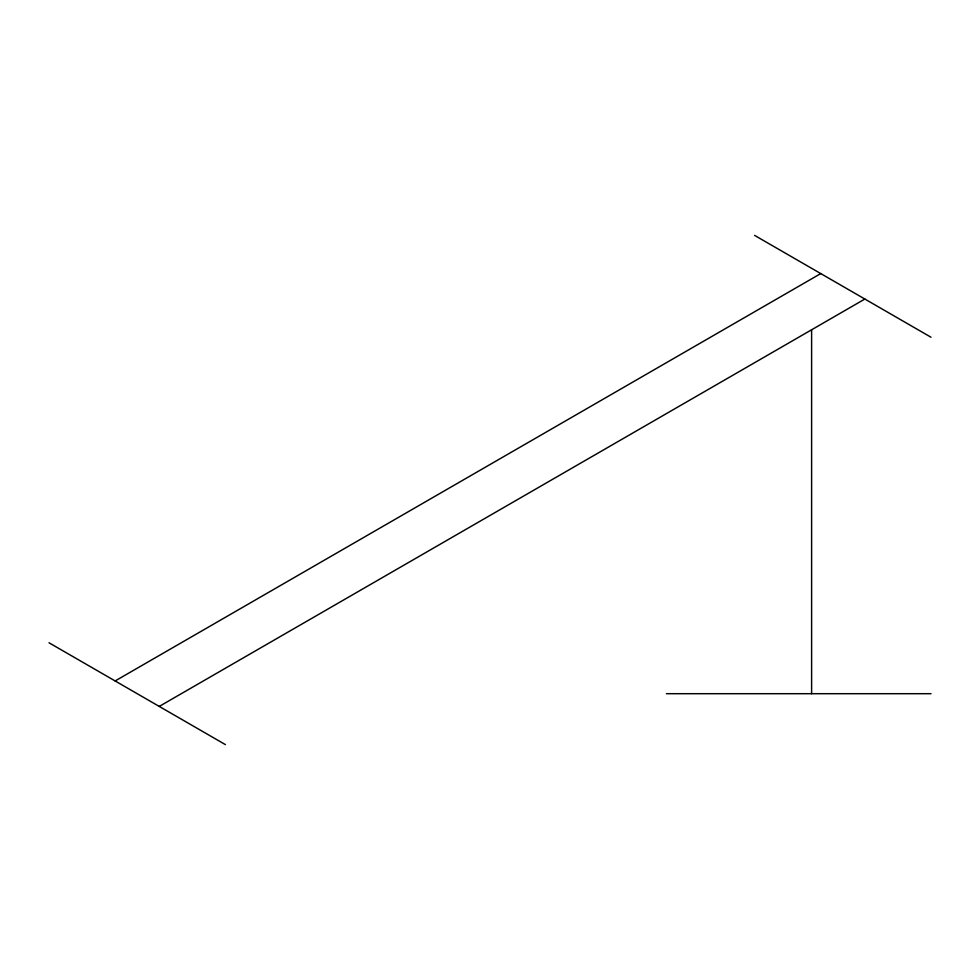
<?xml version="1.0" encoding="UTF-8"?>
<svg xmlns="http://www.w3.org/2000/svg" width="980" height="980" viewBox="0 0 980 980"><rect width="100%" height="100%" fill="white"/><g stroke="black" fill="none" stroke-linecap="round" stroke-linejoin="round"><path stroke-width="1.47" d="M115.15 680.953L820.75 273.579M159.25 706.421L864.85 299.047M666.4 693.693L931 693.693M754.6 235.396L931 337.23M49 642.77L225.4 744.604M811.611 329.782L811.611 693.693"/></g></svg>
